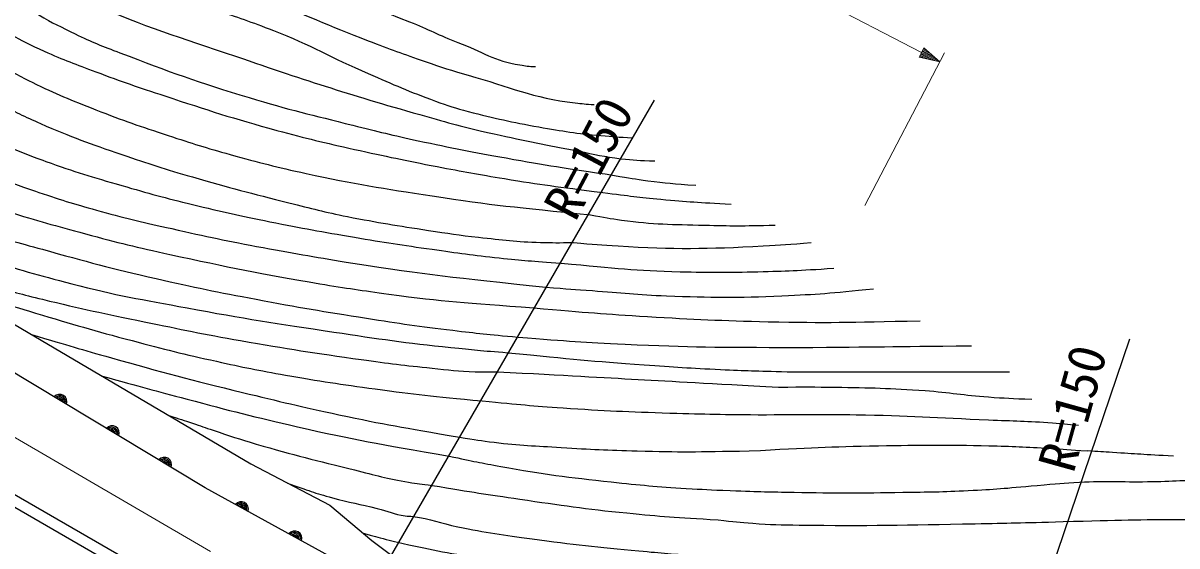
# Model space of a CAD drawing. Units: millimetres, scale not verified. Extents: x 40000 to 680000, y 20000 to 380000.
# Drawn here: x 94412 to 151078, y 308698 to 334386 of the extents above; entities that cross this region are included whole.
import ezdxf
from ezdxf.enums import TextEntityAlignment as Align

# ---------------------------------------------------------------- set-up
doc = ezdxf.new("R2010")
doc.units = ezdxf.units.MM
doc.header["$LTSCALE"] = 1000
doc.linetypes.add('CHAIN', pattern=[18.5, 12, -1.5, 3.5, -1.5])
for name, color, linetype, lineweight in [('M-BGD', 7, 'Continuous', 25), ('M-BMK', 2, 'CHAIN', 13), ('M-BMK-SRVR', 3, 'Continuous', 25), ('M-STR-HTXT', 7, 'Continuous', 13)]:
    doc.layers.add(name, color=color, linetype=linetype, lineweight=lineweight)
doc.styles.add('ＭＳ ゴシック', font='')
doc.styles.get('ＭＳ ゴシック').set_extended_font_data('MS Gothic')

msp = doc.modelspace()

# ---------------------------------------------------------------- linework, layer by layer
at = {"layer": 'M-BGD'}
for points in [[(87542, 323384), (105600, 312724), (109470, 310700), (111548, 308960), (113554, 307451), (123515, 302053), (123047, 301174)], [(123047, 301174), (122707, 300912), (103362, 311552), (86549, 321674)], [(83876, 317074), (103320, 305830), (104590, 304899), (108738, 302359), (111956, 300496), (117120, 297702), (122454, 295162), (128974, 292284), (132106, 291014), (141504, 287627), (160072, 281650), (194995, 270281), (197300, 269339), (206528, 264069)], [(83610, 316614), (103029, 305385), (104294, 304458), (108467, 301903), (111696, 300033), (116880, 297229), (122233, 294680), (128767, 291795), (131917, 290518), (141333, 287124), (159908, 281144), (194812, 269783), (197067, 268861), (206626, 263402)]]:
    msp.add_lwpolyline(points, dxfattribs=at)
for centre, radius, start, end in [((96213, 315793), 354, 337.7506, 140.1558), ((96213, 315793), 283, 339.9747, 137.9318), ((96213, 315793), 212, 343.721, 134.1855), ((96213, 315793), 142, 351.4327, 126.4737), ((96213, 315793), 100, 1.7504, 116.1561), ((96213, 315793), 100, 1.7504, 116.1561), ((98783, 314246), 354, 337.7506, 140.1558), ((98783, 314246), 283, 339.9747, 137.9318), ((98783, 314246), 212, 343.721, 134.1855), ((98783, 314246), 142, 351.4327, 126.4737), ((98783, 314246), 100, 1.7504, 116.1561), ((98783, 314246), 100, 1.7504, 116.1561), ((101353, 312699), 354, 337.7506, 140.1558), ((101353, 312699), 283, 339.9747, 137.9318), ((101353, 312699), 212, 343.721, 134.1855), ((101353, 312699), 142, 351.4327, 126.4737), ((101353, 312699), 100, 1.7504, 116.1561), ((101353, 312699), 100, 1.7504, 116.1561), ((105123, 310522), 354, 339.9856, 142.3908), ((105123, 310522), 283, 342.2097, 140.1668), ((105123, 310522), 212, 345.956, 136.4204), ((105123, 310522), 142, 353.6677, 128.7087), ((105123, 310522), 100, 3.9854, 118.391), ((105123, 310522), 100, 3.9854, 118.391), ((107752, 309076), 354, 339.9856, 142.3908), ((107752, 309076), 283, 342.2097, 140.1668), ((107752, 309076), 212, 345.956, 136.4204), ((107752, 309076), 142, 353.6677, 128.7087), ((107752, 309076), 100, 3.9854, 118.391), ((107752, 309076), 100, 3.9854, 118.391)]:
    msp.add_arc(centre, radius, start, end, dxfattribs=at)
for points, knots in [([(97208, 340022), (99394, 339346), (99958, 339171), (101711, 338596), (103470, 338019), (104451, 337683), (106198, 337072), (109023, 336086), (110607, 335534), (113395, 334448), (114334, 334082), (114823, 333788), (115766, 333432), (116950, 332984), (117562, 332517), (118814, 332331), (119110, 332287), (119228, 332259), (119576, 332246)], [0, 0, 0, 0, 1, 1, 1, 2, 2, 2, 3, 3, 3, 4, 4, 4, 5, 5, 5, 6, 6, 6, 6]), ([(96537, 338866), (98077, 338207), (98523, 337990), (99848, 337580), (100699, 337318), (101197, 337245), (102050, 336988), (103722, 336483), (104645, 336154), (106283, 335548), (108287, 334807), (109367, 334279), (111363, 333516), (112448, 333102), (113058, 332875), (114157, 332500), (114979, 332220), (115437, 332055), (116274, 331823), (118314, 331258), (119419, 330704), (121523, 330468), (121886, 330428), (122021, 330401), (122454, 330384)], [0, 0, 0, 0, 1, 1, 1, 2, 2, 2, 3, 3, 3, 4, 4, 4, 5, 5, 5, 6, 6, 6, 7, 7, 7, 8, 8, 8, 8]), ([(95954, 337834), (97136, 337276), (97490, 337136), (98494, 336734), (100523, 335920), (101752, 335724), (103828, 335040), (104960, 334667), (105595, 334457), (106706, 334024), (108568, 333299), (109530, 332702), (111363, 331908), (112642, 331354), (113353, 331024), (114665, 330553), (115285, 330331), (115635, 330208), (116274, 330045), (117618, 329701), (118378, 329527), (119745, 329283), (120928, 329072), (121596, 328965), (122793, 328860), (123400, 328806), (123606, 328787), (124350, 328752)], [0, 0, 0, 0, 1, 1, 1, 2, 2, 2, 3, 3, 3, 4, 4, 4, 5, 5, 5, 6, 6, 6, 7, 7, 7, 8, 8, 8, 9, 9, 9, 9]), ([(95192, 336564), (96383, 335969), (96731, 335824), (97732, 335379), (100437, 334175), (102042, 333712), (104844, 332754), (108486, 331510), (110536, 330833), (114242, 329791), (115523, 329431), (116243, 329230), (117544, 328944), (119159, 328590), (120068, 328411), (121692, 328098), (122500, 327942), (122947, 327812), (123764, 327722), (124417, 327650), (124652, 327637), (125442, 327618)], [0, 0, 0, 0, 1, 1, 1, 2, 2, 2, 3, 3, 3, 4, 4, 4, 5, 5, 5, 6, 6, 6, 7, 7, 7, 7]), ([(94444, 335263), (94792, 335027), (94896, 334966), (95192, 334786), (95862, 334379), (96267, 334202), (96970, 333855), (97807, 333442), (98299, 333258), (99171, 332924), (101622, 331983), (103008, 331482), (105521, 330722), (107487, 330128), (108609, 329869), (110601, 329368), (111853, 329053), (112556, 328877), (113818, 328606), (115499, 328244), (116445, 328066), (118136, 327759), (120206, 327384), (120884, 327288), (123452, 326903)], [0, 0, 0, 0, 1, 1, 1, 2, 2, 2, 3, 3, 3, 4, 4, 4, 5, 5, 5, 6, 6, 6, 7, 7, 7, 8, 8, 8, 8]), ([(93653, 333902), (94470, 333467), (94727, 333339), (95446, 333008), (96416, 332562), (96987, 332372), (97986, 331992), (99296, 331494), (100041, 331244), (101372, 330807), (103509, 330106), (104705, 329702), (106876, 329114), (108354, 328713), (109190, 328516), (110686, 328182), (112268, 327829), (113157, 327641), (114750, 327336), (116037, 327089), (116759, 326957), (118052, 326743), (119930, 326432), (120549, 326363), (122878, 326066)], [0, 0, 0, 0, 1, 1, 1, 2, 2, 2, 3, 3, 3, 4, 4, 4, 5, 5, 5, 6, 6, 6, 7, 7, 7, 8, 8, 8, 8]), ([(92871, 332556), (93797, 332021), (94066, 331879), (94853, 331484), (96044, 330886), (96746, 330621), (97986, 330130), (99357, 329586), (100141, 329320), (101542, 328860), (102724, 328471), (103391, 328264), (104590, 327928), (106034, 327524), (106850, 327317), (108315, 326997), (110711, 326474), (112072, 326269), (114496, 325896), (117524, 325430), (118548, 325343), (122285, 324965)], [0, 0, 0, 0, 1, 1, 1, 2, 2, 2, 3, 3, 3, 4, 4, 4, 5, 5, 5, 6, 6, 6, 7, 7, 7, 7]), ([(92111, 331248), (92624, 330861), (92788, 330753), (93244, 330468), (93997, 329999), (94466, 329813), (95276, 329452), (96797, 328775), (97680, 328466), (99256, 327928), (100602, 327469), (101360, 327221), (102727, 326828), (104570, 326298), (105608, 326020), (107468, 325558), (108589, 325279), (109213, 325100), (110347, 324880), (111895, 324581), (112767, 324439), (114326, 324203), (115284, 324058), (115819, 323963), (116782, 323864), (117970, 323743), (118635, 323639), (119830, 323610), (120458, 323595), (120674, 323590), (121438, 323610)], [0, 0, 0, 0, 1, 1, 1, 2, 2, 2, 3, 3, 3, 4, 4, 4, 5, 5, 5, 6, 6, 6, 7, 7, 7, 8, 8, 8, 9, 9, 9, 10, 10, 10, 10]), ([(91128, 329622), (92191, 329028), (92497, 328850), (93414, 328436), (94225, 328070), (94691, 327888), (95530, 327590), (96969, 327078), (97789, 326828), (99256, 326404), (100604, 326015), (101363, 325807), (102727, 325473), (104208, 325110), (105043, 324929), (106537, 324626), (108152, 324299), (109061, 324140), (110686, 323864), (112170, 323612), (113005, 323484), (114496, 323272), (115783, 323088), (116504, 322983), (117798, 322848), (118986, 322725), (119379, 322696), (120846, 322594)], [0, 0, 0, 0, 1, 1, 1, 2, 2, 2, 3, 3, 3, 4, 4, 4, 5, 5, 5, 6, 6, 6, 7, 7, 7, 8, 8, 8, 9, 9, 9, 9]), ([(90366, 328267), (90872, 327930), (91025, 327834), (91466, 327590), (92010, 327289), (92334, 327156), (92906, 326912), (93781, 326538), (94291, 326374), (95192, 326066), (96369, 325662), (97041, 325469), (98240, 325134), (99584, 324759), (100350, 324596), (101711, 324288), (103457, 323893), (104438, 323683), (106198, 323356), (107914, 323038), (108878, 322871), (110601, 322594), (114287, 322003), (115520, 321910), (120084, 321409)], [0, 0, 0, 0, 1, 1, 1, 2, 2, 2, 3, 3, 3, 4, 4, 4, 5, 5, 5, 6, 6, 6, 7, 7, 7, 8, 8, 8, 8]), ([(89519, 326743), (90236, 326403), (90441, 326315), (91043, 326066), (92048, 325649), (92634, 325472), (93668, 325134), (95140, 324653), (95983, 324441), (97478, 324034), (99087, 323595), (99996, 323370), (101626, 323018), (104492, 322399), (106100, 322056), (108992, 321578), (110312, 321360), (111053, 321250), (112379, 321070), (115144, 320696), (116077, 320659), (119491, 320393)], [0, 0, 0, 0, 1, 1, 1, 2, 2, 2, 3, 3, 3, 4, 4, 4, 5, 5, 5, 6, 6, 6, 7, 7, 7, 7]), ([(123452, 326903), (124233, 326763), (124449, 326730), (125091, 326642), (126006, 326518), (126317, 326502), (127445, 326415)], [0, 0, 0, 0, 1, 1, 1, 2, 2, 2, 2]), ([(122878, 326066), (124251, 325885), (124620, 325840), (125741, 325732), (127087, 325602), (127533, 325582), (129194, 325492)], [0, 0, 0, 0, 1, 1, 1, 2, 2, 2, 2]), ([(88896, 325715), (89608, 325294), (89825, 325169), (90450, 324880), (91125, 324569), (91526, 324446), (92228, 324203), (93435, 323786), (94132, 323615), (95361, 323272), (97532, 322665), (98751, 322332), (100949, 321832), (102859, 321398), (103934, 321177), (105860, 320816), (107971, 320421), (109157, 320218), (111278, 319885), (112928, 319626), (113854, 319489), (115512, 319292), (116766, 319143), (117176, 319100), (118729, 318954)], [0, 0, 0, 0, 1, 1, 1, 2, 2, 2, 3, 3, 3, 4, 4, 4, 5, 5, 5, 6, 6, 6, 7, 7, 7, 8, 8, 8, 8]), ([(88418, 324880), (88601, 324713), (88671, 324667), (88842, 324542), (89378, 324147), (89765, 324066), (90366, 323780), (91209, 323378), (91692, 323174), (92567, 322848), (94185, 322247), (95131, 322020), (96800, 321578), (98989, 320999), (100248, 320809), (102473, 320393), (105273, 319869), (106852, 319631), (109670, 319208), (111913, 318871), (113170, 318676), (115427, 318446), (116517, 318335), (116875, 318296), (118221, 318192)], [0, 0, 0, 0, 1, 1, 1, 2, 2, 2, 3, 3, 3, 4, 4, 4, 5, 5, 5, 6, 6, 6, 7, 7, 7, 8, 8, 8, 8]), ([(122285, 324965), (123000, 324821), (123212, 324797), (123809, 324711), (125383, 324485), (126283, 324500), (127873, 324457), (129228, 324420), (129685, 324424), (131344, 324457)], [0, 0, 0, 0, 1, 1, 1, 2, 2, 2, 3, 3, 3, 3]), ([(87741, 323695), (88247, 323357), (88398, 323259), (88842, 323018), (89323, 322756), (89604, 322630), (90112, 322425), (91149, 322006), (91747, 321807), (92821, 321494), (93807, 321206), (94363, 321058), (95361, 320816), (97303, 320346), (98399, 320118), (100356, 319716), (102205, 319336), (103238, 319107), (105098, 318784), (107407, 318384), (108704, 318180), (111024, 317853), (112377, 317663), (113138, 317576), (114496, 317430), (115320, 317341), (115783, 317279), (116612, 317260), (117042, 317251), (117190, 317247), (117713, 317260)], [0, 0, 0, 0, 1, 1, 1, 2, 2, 2, 3, 3, 3, 4, 4, 4, 5, 5, 5, 6, 6, 6, 7, 7, 7, 8, 8, 8, 9, 9, 9, 10, 10, 10, 10]), ([(121438, 323610), (122484, 323504), (122779, 323495), (123640, 323441), (126412, 323268), (127978, 323283), (130752, 323441), (131678, 323494), (131994, 323504), (133122, 323610)], [0, 0, 0, 0, 1, 1, 1, 2, 2, 2, 3, 3, 3, 3]), ([(120846, 322594), (123625, 322328), (124401, 322228), (126688, 322171), (128175, 322134), (129010, 322137), (130498, 322171), (131954, 322205), (132434, 322233), (134223, 322340)], [0, 0, 0, 0, 1, 1, 1, 2, 2, 2, 3, 3, 3, 3]), ([(90760, 321484), (92814, 320816), (93351, 320643), (95022, 320139), (96866, 319582), (97902, 319279), (99764, 318784), (101376, 318356), (102284, 318129), (103912, 317768), (105229, 317476), (105971, 317326), (107299, 317091), (109012, 316788), (109978, 316648), (111702, 316414), (113746, 316135), (114421, 316074), (116951, 315821)], [0, 0, 0, 0, 1, 1, 1, 2, 2, 2, 3, 3, 3, 4, 4, 4, 5, 5, 5, 6, 6, 6, 6]), ([(120084, 321409), (121197, 321325), (121477, 321305), (122370, 321240), (123791, 321136), (124586, 321038), (126010, 320986), (128225, 320904), (129470, 320885), (131683, 320986), (133444, 321066), (134046, 321115), (136183, 321333)], [0, 0, 0, 0, 1, 1, 1, 2, 2, 2, 3, 3, 3, 4, 4, 4, 4]), ([(119491, 320393), (122185, 320160), (122894, 320101), (125079, 319970), (127392, 319831), (128689, 319769), (131006, 319716), (133921, 319649), (134888, 319683), (138472, 319760)], [0, 0, 0, 0, 1, 1, 1, 2, 2, 2, 3, 3, 3, 3]), ([(94819, 319088), (96713, 318515), (97209, 318373), (98748, 317938), (101248, 317230), (102658, 316862), (105182, 316244), (107029, 315793), (108064, 315539), (109924, 315144), (112227, 314653), (112994, 314531), (115850, 314043)], [0, 0, 0, 0, 1, 1, 1, 2, 2, 2, 3, 3, 3, 4, 4, 4, 4]), ([(118729, 318954), (121250, 318755), (121926, 318717), (123978, 318615), (127282, 318450), (128374, 318469), (132445, 318446)], [0, 0, 0, 0, 1, 1, 1, 2, 2, 2, 2]), ([(118221, 318192), (121452, 317877), (122293, 317782), (124910, 317599), (126377, 317497), (127198, 317434), (128667, 317367), (129944, 317309), (130357, 317297), (131937, 317260)], [0, 0, 0, 0, 1, 1, 1, 2, 2, 2, 3, 3, 3, 3]), ([(98252, 317062), (100291, 316487), (100820, 316342), (102473, 315906), (104582, 315348), (105765, 315036), (107892, 314551), (110781, 313892), (111760, 313739), (115342, 313112)], [0, 0, 0, 0, 1, 1, 1, 2, 2, 2, 3, 3, 3, 3]), ([(131514, 316498), (132859, 316515), (133216, 316512), (134308, 316498), (136028, 316476), (136993, 316447), (138710, 316329), (139928, 316245), (140603, 316103), (141821, 316018), (142655, 315960), (142932, 315944), (143960, 315906)], [0, 0, 0, 0, 1, 1, 1, 2, 2, 2, 3, 3, 3, 4, 4, 4, 4]), ([(116951, 315821), (118867, 315635), (119374, 315592), (120930, 315482), (122978, 315338), (124128, 315294), (126180, 315228), (128031, 315170), (128631, 315162), (130921, 315144)], [0, 0, 0, 0, 1, 1, 1, 2, 2, 2, 3, 3, 3, 3]), ([(101565, 315106), (102134, 314926), (102281, 314880), (102737, 314727), (103131, 314596), (103349, 314513), (103743, 314382), (104566, 314107), (105026, 313948), (105860, 313704), (107731, 313158), (108793, 312899), (110686, 312434), (111722, 312180), (112294, 311993), (113348, 311827), (113795, 311757), (113950, 311730), (114496, 311672)], [0, 0, 0, 0, 1, 1, 1, 2, 2, 2, 3, 3, 3, 4, 4, 4, 5, 5, 5, 6, 6, 6, 6]), ([(130921, 315144), (133041, 315170), (133604, 315167), (135324, 315144), (137866, 315109), (139287, 315004), (141827, 314893), (143054, 314840), (143743, 314837), (144968, 314744), (145467, 314706), (145630, 314695), (146246, 314636)], [0, 0, 0, 0, 1, 1, 1, 2, 2, 2, 3, 3, 3, 4, 4, 4, 4]), ([(115850, 314043), (116654, 313903), (116880, 313875), (117544, 313789), (118827, 313623), (119555, 313620), (120846, 313535), (122299, 313440), (123115, 313408), (124571, 313366), (126720, 313303), (127430, 313327), (130074, 313366)], [0, 0, 0, 0, 1, 1, 1, 2, 2, 2, 3, 3, 3, 4, 4, 4, 4]), ([(130074, 313366), (133130, 313527), (133942, 313577), (136424, 313620), (138541, 313656), (139727, 313672), (141843, 313620), (143006, 313591), (143657, 313566), (144818, 313495), (145542, 313451), (145775, 313436), (146669, 313366)], [0, 0, 0, 0, 1, 1, 1, 2, 2, 2, 3, 3, 3, 4, 4, 4, 4]), ([(150904, 313105), (149447, 313193), (149081, 313214), (147913, 313287), (147427, 313318), (147275, 313327), (146669, 313366)], [0, 0, 0, 0, 1, 1, 1, 2, 2, 2, 2]), ([(115342, 313112), (116554, 312846), (116887, 312787), (117882, 312604), (119984, 312216), (121177, 312079), (123301, 311842), (124733, 311682), (125538, 311617), (126976, 311528), (127822, 311476), (128098, 311460), (129143, 311418)], [0, 0, 0, 0, 1, 1, 1, 2, 2, 2, 3, 3, 3, 4, 4, 4, 4]), ([(107397, 311784), (108435, 311412), (108730, 311305), (109603, 311060), (110452, 310822), (110946, 310757), (111801, 310540), (112340, 310403), (112628, 310259), (113179, 310176), (113328, 310153), (113415, 310169), (113564, 310148), (114438, 310025), (114902, 309822), (115766, 309640), (117176, 309344), (117979, 309244), (119406, 309048), (121451, 308767), (122601, 308645), (124656, 308455), (125845, 308345), (126230, 308310), (127704, 308201)], [0, 0, 0, 0, 1, 1, 1, 2, 2, 2, 3, 3, 3, 4, 4, 4, 5, 5, 5, 6, 6, 6, 7, 7, 7, 8, 8, 8, 8]), ([(114496, 311672), (116580, 311327), (117124, 311240), (118814, 310995), (120860, 310698), (122006, 310520), (124063, 310318), (125812, 310145), (126396, 310105), (128550, 309979)], [0, 0, 0, 0, 1, 1, 1, 2, 2, 2, 3, 3, 3, 3]), ([(129143, 311418), (130657, 311364), (131052, 311356), (132276, 311334), (134359, 311295), (135526, 311302), (137610, 311334), (138867, 311353), (139571, 311356), (140827, 311418), (142152, 311484), (142590, 311525), (144214, 311672)], [0, 0, 0, 0, 1, 1, 1, 2, 2, 2, 3, 3, 3, 4, 4, 4, 4]), ([(144214, 311672), (145208, 311770), (145484, 311787), (146301, 311831), (147599, 311900), (148329, 311840), (149630, 311857), (150879, 311873), (151580, 311960), (152829, 311909), (154352, 311846), (154904, 311738), (156704, 311441)], [0, 0, 0, 0, 1, 1, 1, 2, 2, 2, 3, 3, 3, 4, 4, 4, 4]), ([(128550, 309979), (129358, 309882), (129581, 309860), (130244, 309810), (131135, 309742), (131636, 309737), (132530, 309725), (135902, 309681), (137792, 309723), (141164, 309789), (142851, 309822), (143389, 309832), (145484, 309894)], [0, 0, 0, 0, 1, 1, 1, 2, 2, 2, 3, 3, 3, 4, 4, 4, 4]), ([(145484, 309894), (148364, 309975), (149127, 310002), (151463, 309991), (153424, 309981), (154525, 309995), (156483, 309887), (158265, 309788), (159262, 309700), (161034, 309496), (162738, 309301), (163304, 309212), (165380, 308878)], [0, 0, 0, 0, 1, 1, 1, 2, 2, 2, 3, 3, 3, 4, 4, 4, 4]), ([(111115, 309322), (111661, 309172), (111801, 309132), (112243, 309019), (112461, 308963), (112582, 308926), (112802, 308878), (114349, 308545), (115217, 308352), (116782, 308116), (118299, 307888), (119149, 307758), (120676, 307608), (122336, 307446), (123269, 307380), (124935, 307289), (125818, 307241), (126103, 307225), (127196, 307185)], [0, 0, 0, 0, 1, 1, 1, 2, 2, 2, 3, 3, 3, 4, 4, 4, 5, 5, 5, 6, 6, 6, 6])]:
    msp.add_open_spline(points, degree=3, knots=knots, dxfattribs=at)
for points in [[(132445, 318446), (136721, 318488), (136721, 318488), (140996, 318530)], [(117713, 317260), (124613, 316879), (124613, 316879), (131514, 316498)], [(131937, 317260), (137398, 317260), (137398, 317260), (142859, 317260)]]:
    msp.add_open_spline(points, degree=3, dxfattribs=at)
at = {"layer": 'M-BMK'}
msp.add_lwpolyline([(85867, 318908), (93244, 314466), (104590, 307862)], dxfattribs=at)
at = {"layer": 'M-BMK-SRVR'}
for p, q in [((110307, 304458), (125429, 330596)), ((139376, 291194), (148758, 318866))]:
    msp.add_line(p, q, dxfattribs=at)
at = {"layer": 'M-STR-HTXT'}
for p, q in [((104155, 350888), (138542, 332941)), ((135744, 325419), (139660, 332921)), ((138657, 333162), (138426, 332719)), ((139428, 332478), (138426, 332719)), ((138626, 332671), (138449, 332763)), ((138472, 332808), (138827, 332623)), ((139027, 332574), (138495, 332852)), ((138519, 332896), (139228, 332526)), ((139428, 332478), (138542, 332941)), ((138565, 332985), (139274, 332615)), ((139120, 332752), (138588, 333029)), ((138611, 333074), (138966, 332888)), ((138812, 333025), (138634, 333118)), ((139428, 332478), (138657, 333162))]:
    msp.add_line(p, q, dxfattribs=at)

# ---------------------------------------------------------------- texts
at = {"layer": 'M-BMK-SRVR', "style": 'ＭＳ ゴシック'}
for rotation, p in [(61.975, (120721, 325004)), (74.464, (145117, 312468))]:
    msp.add_text('R=150', height=1833, rotation=rotation, dxfattribs=at).set_placement(p, align=Align.MIDDLE_LEFT)

doc.saveas('drawing.dxf')
